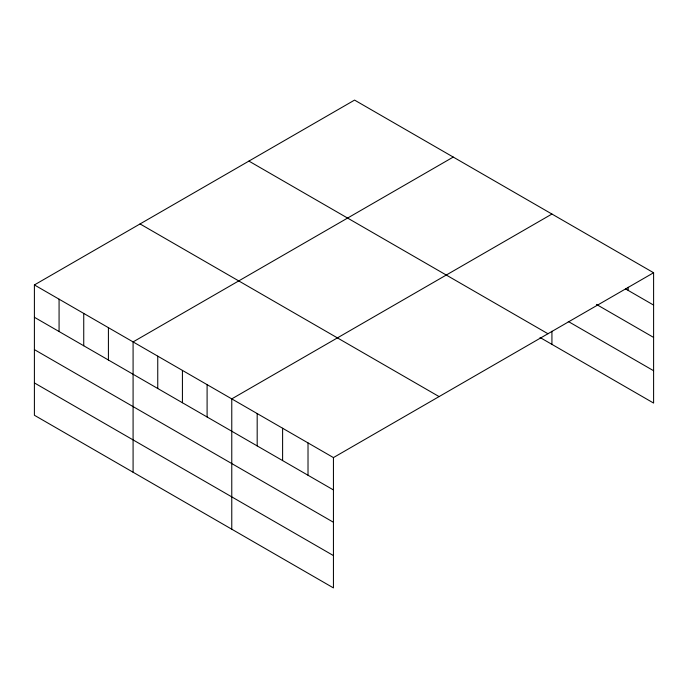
<?xml version="1.0" encoding="UTF-8"?>
<svg xmlns="http://www.w3.org/2000/svg" width="688" height="688" viewBox="0 0 688 688"><rect width="100%" height="100%" fill="white"/><g stroke="black" fill="none" stroke-linecap="round" stroke-linejoin="round"><path stroke-width="1.03" d="M653.6 272.74L333.439 457.589L333.439 587.905L34.4 415.26L34.4 284.935L354.561 100.095L653.6 272.74L653.6 403.065L540.046 337.507M453.246 157.07L133.085 341.91L133.085 472.235M551.931 214.045L231.77 398.885L231.77 529.201M625.461 288.84L653.6 305.085M596.41 304.397L653.6 337.421M568.271 321.468L653.6 370.729M248.91 161.095L547.949 333.74M140.051 223.935L439.09 396.589M34.4 284.935L333.439 457.589M34.4 317.28L333.439 489.933M34.4 349.616L333.439 522.261M34.4 382.924L333.439 555.577M628.178 287.283L628.178 290.413M551.931 331.229L551.931 344.361M308.018 442.909L308.018 475.253M282.605 428.237L282.605 460.582M257.183 413.557L257.183 445.901M207.097 384.644L207.097 416.988M182.423 370.402L182.423 402.738M157.75 356.152L157.75 388.496M108.412 327.669L108.412 360.013M83.738 313.427L83.738 345.772M59.073 299.185L59.073 331.521"/></g></svg>
